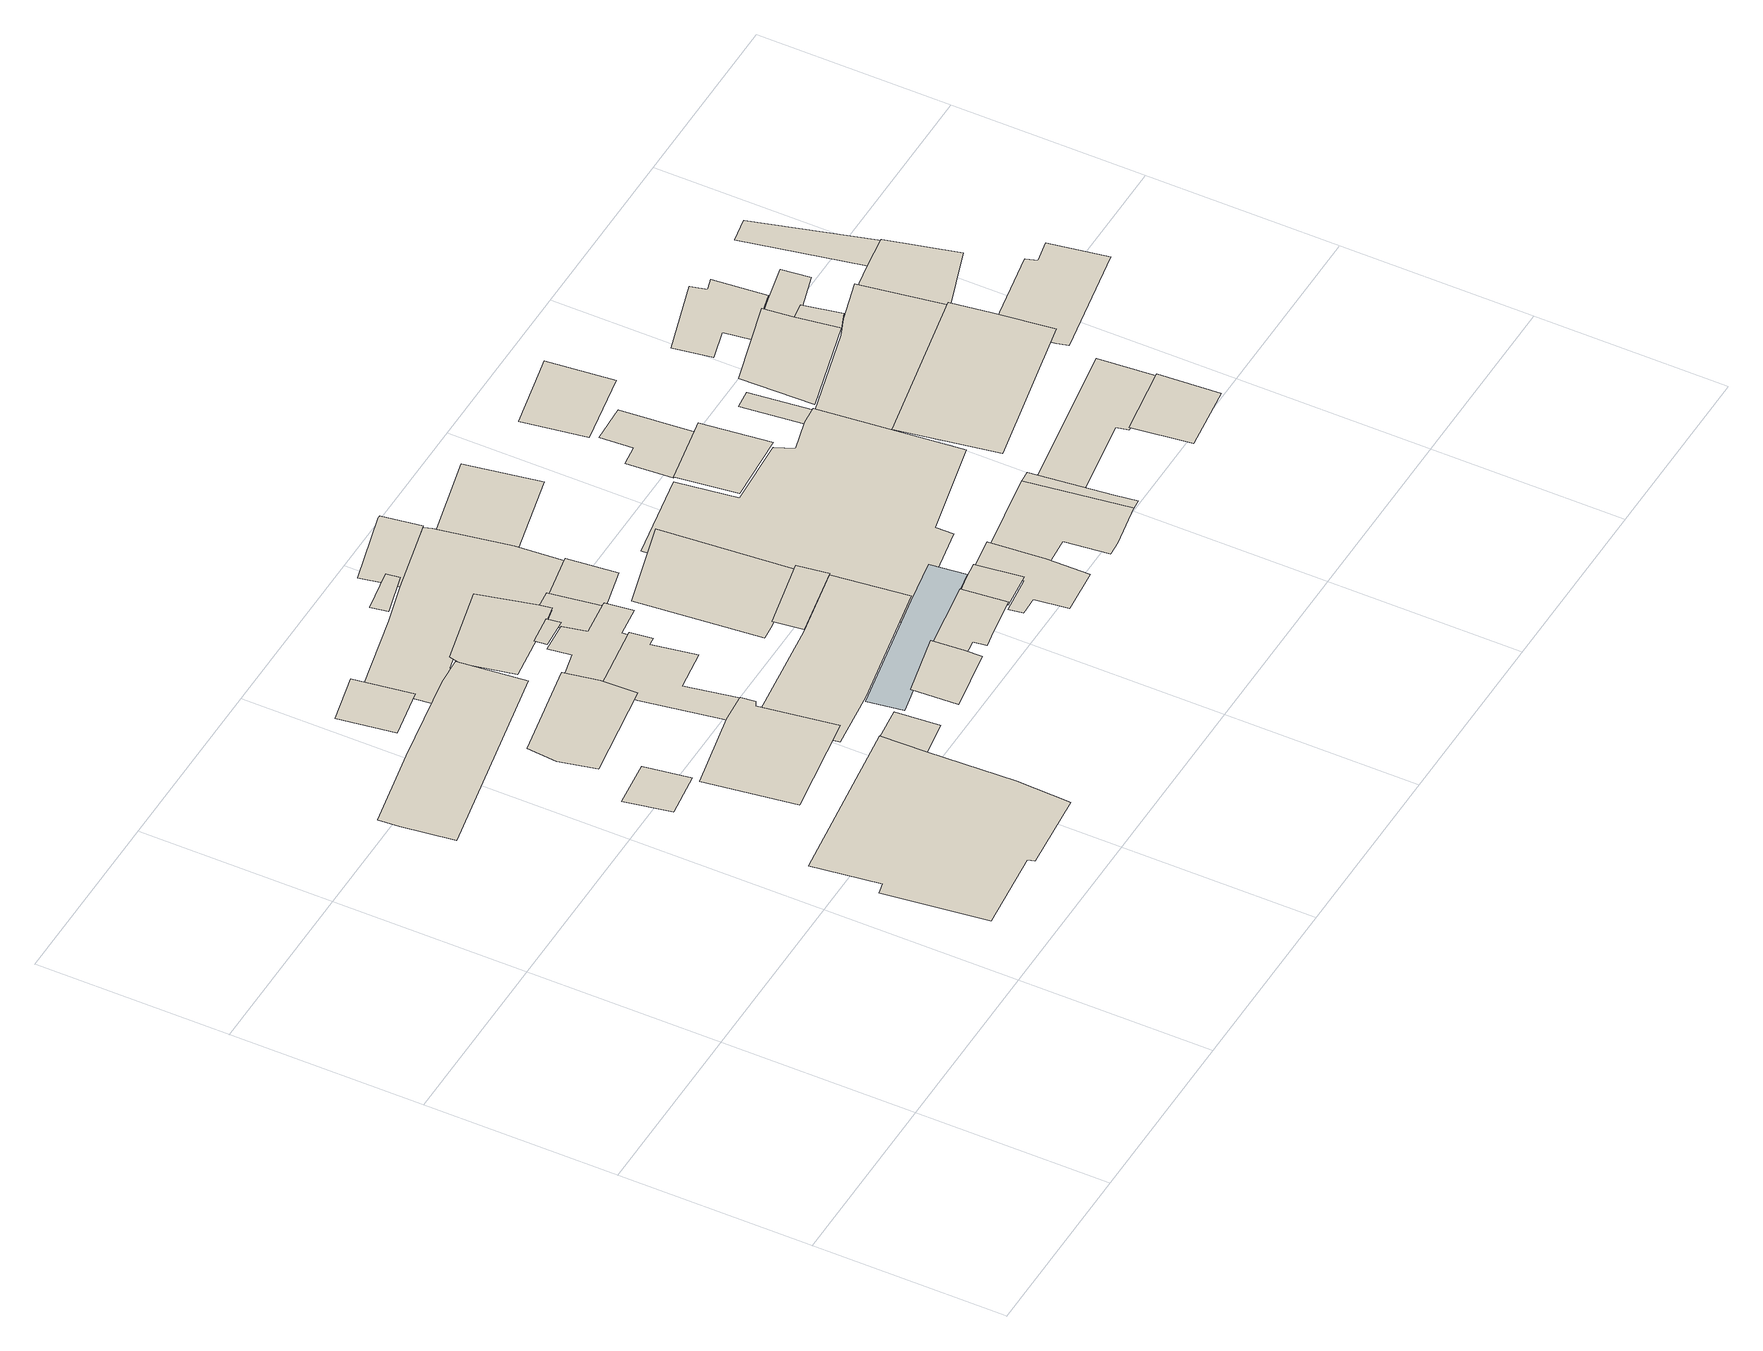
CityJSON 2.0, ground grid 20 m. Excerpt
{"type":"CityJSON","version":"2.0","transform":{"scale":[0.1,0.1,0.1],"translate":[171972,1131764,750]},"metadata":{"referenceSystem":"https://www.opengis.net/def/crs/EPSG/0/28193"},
"CityObjects":{
"building1":{"type":"Building","attributes":{"material":{"value":"dressed stone","sources":[{"name":"Amiran Atlas, sheet 11, map 4.2","type":"Secondary cartographic source"}],"paradata":{"author":"Beatrice Vaienti","date":"29-05-2023","version":0}},"time":{"estimatedStart":{"year":1841},"estimatedEnd":{"year":1938}},"roof":{"type":{"value":"hip","paradata":{"type":"user","author":"Beatrice Vaienti","date":"29-05-2023","comments":"In the Atlas the value is reported is 'gabled (tiles)', however it is not clear whether it refers to a hip or a gable roof. Therefore we assigned a random value between the two.","version":0}}},"numberOfFloors":{"value":"3","sources":[{"name":"Amiran Atlas, sheet 12, map 4.3","type":"Secondary cartographic source"}],"paradata":{"type":"user","author":"Beatrice Vaienti","date":"29-05-2023","comments":"In the atlas the value is \"1-3\", we have chosen a random value between 1 and 3 assigning a higher probability to 1 and 2 floors, respectively p=[0.35,0.35,0.3] for 1, 2, 3 floors","version":0}},"updatedGeometry":true,"terrainDifference":{"value":"0.6633652010008227"}},"geometry":[{"type":"MultiSurface","lod":"0","boundaries":[[[0,1,2,3]]]}]},
"building2":{"type":"Building","attributes":{"material":{"value":"dressed stone","sources":[{"name":"Amiran Atlas, sheet 11, map 4.2","type":"Secondary cartographic source"}],"paradata":{"author":"Beatrice Vaienti","date":"29-05-2023","version":0}},"time":{"estimatedStart":{"year":1841},"estimatedEnd":{"year":1938}},"roof":{"type":{"value":"domed","paradata":{"type":"user","author":"Beatrice Vaienti","date":"29-05-2023","version":0}}},"numberOfFloors":{"value":"2","sources":[{"name":"Amiran Atlas, sheet 12, map 4.3","type":"Secondary cartographic source"}],"paradata":{"type":"user","author":"Beatrice Vaienti","date":"29-05-2023","comments":"In the atlas the value is \"1-3\", we have chosen a random value between 1 and 3 assigning a higher probability to 1 and 2 floors, respectively p=[0.35,0.35,0.3] for 1, 2, 3 floors","version":0}},"updatedGeometry":true,"terrainDifference":{"value":"2.1902035290715287"}},"geometry":[{"type":"MultiSurface","lod":"0","boundaries":[[[4,5,6,7,8,9,10,11,12,13,14]]]}]},
"building3":{"type":"Building","attributes":{"material":{"value":"dressed stone","sources":[{"name":"Amiran Atlas, sheet 11, map 4.2","type":"Secondary cartographic source"}],"paradata":{"author":"Beatrice Vaienti","date":"29-05-2023","version":0}},"time":{"estimatedStart":{"year":1841},"estimatedEnd":{"year":1938}},"roof":{"type":{"value":"flat","paradata":{"type":"user","author":"Beatrice Vaienti","date":"29-05-2023","version":0}}},"numberOfFloors":{"value":"2","sources":[{"name":"Amiran Atlas, sheet 12, map 4.3","type":"Secondary cartographic source"}],"paradata":{"type":"user","author":"Beatrice Vaienti","date":"29-05-2023","comments":"In the atlas the value is \"1-3\", we have chosen a random value between 1 and 3 assigning a higher probability to 1 and 2 floors, respectively p=[0.35,0.35,0.3] for 1, 2, 3 floors","version":0}},"updatedGeometry":true,"terrainDifference":{"value":"2.3109223390918925"}},"geometry":[{"type":"MultiSurface","lod":"0","boundaries":[[[15,16,17,18,19,20,21]]]}]},
"building4":{"type":"Building","attributes":{"material":{"value":"dressed stone","sources":[{"name":"Amiran Atlas, sheet 11, map 4.2","type":"Secondary cartographic source"}],"paradata":{"author":"Beatrice Vaienti","date":"29-05-2023","version":0}},"time":{"estimatedStart":{"year":1841},"estimatedEnd":{"year":1938}},"roof":{"type":{"value":"flat","paradata":{"type":"user","author":"Beatrice Vaienti","date":"29-05-2023","version":0}}},"numberOfFloors":{"value":"3","sources":[{"name":"Amiran Atlas, sheet 12, map 4.3","type":"Secondary cartographic source"}],"paradata":{"type":"user","author":"Beatrice Vaienti","date":"29-05-2023","comments":"In the atlas the value is \"1-3\", we have chosen a random value between 1 and 3 assigning a higher probability to 1 and 2 floors, respectively p=[0.35,0.35,0.3] for 1, 2, 3 floors","version":0}},"updatedGeometry":true,"terrainDifference":{"value":"0.843692603952135"}},"geometry":[{"type":"MultiSurface","lod":"0","boundaries":[[[22,23,24,25]]]}]},
"building5":{"type":"Building","attributes":{"material":{"value":"dressed stone","sources":[{"name":"Amiran Atlas, sheet 11, map 4.2","type":"Secondary cartographic source"}],"paradata":{"author":"Beatrice Vaienti","date":"29-05-2023","version":0}},"time":{"estimatedStart":{"year":1841},"estimatedEnd":{"year":1938}},"roof":{"type":{"value":"flat","paradata":{"type":"user","author":"Beatrice Vaienti","date":"29-05-2023","version":0}}},"numberOfFloors":{"value":"1","sources":[{"name":"Amiran Atlas, sheet 12, map 4.3","type":"Secondary cartographic source"}],"paradata":{"type":"user","author":"Beatrice Vaienti","date":"29-05-2023","comments":"In the atlas the value is \"1-3\", we have chosen a random value between 1 and 3 assigning a higher probability to 1 and 2 floors, respectively p=[0.35,0.35,0.3] for 1, 2, 3 floors","version":0}},"updatedGeometry":true,"terrainDifference":{"value":"1.254311521833879"}},"geometry":[{"type":"MultiSurface","lod":"0","boundaries":[[[26,27,28,29,30,31]]]}]},
"building6":{"type":"Building","attributes":{"material":{"value":"dressed stone","sources":[{"name":"Amiran Atlas, sheet 11, map 4.2","type":"Secondary cartographic source"}],"paradata":{"author":"Beatrice Vaienti","date":"29-05-2023","version":0}},"time":{"estimatedStart":{"year":1841},"estimatedEnd":{"year":1938}},"roof":{"type":{"value":"gable","paradata":{"type":"user","author":"Beatrice Vaienti","date":"29-05-2023","comments":"In the Atlas the value is reported is 'gabled (tiles)', however it is not clear whether it refers to a hip or a gable roof. Therefore we assigned a random value between the two.","version":0}}},"numberOfFloors":{"value":"3","sources":[{"name":"Amiran Atlas, sheet 12, map 4.3","type":"Secondary cartographic source"}],"paradata":{"type":"user","author":"Beatrice Vaienti","date":"29-05-2023","comments":"In the atlas the value is \"1-3\", we have chosen a random value between 1 and 3 assigning a higher probability to 1 and 2 floors, respectively p=[0.35,0.35,0.3] for 1, 2, 3 floors","version":0}},"updatedGeometry":true,"terrainDifference":{"value":"1.4237812408189057"}},"geometry":[{"type":"MultiSurface","lod":"0","boundaries":[[[32,33,34,35,36,37,38]]]}]},
"building7":{"type":"Building","attributes":{"material":{"value":"dressed stone","sources":[{"name":"Amiran Atlas, sheet 11, map 4.2","type":"Secondary cartographic source"}],"paradata":{"author":"Beatrice Vaienti","date":"29-05-2023","version":0}},"time":{"estimatedStart":{"year":1841},"estimatedEnd":{"year":1938}},"roof":{"type":{"value":"flat","paradata":{"type":"user","author":"Beatrice Vaienti","date":"29-05-2023","version":0}}},"numberOfFloors":{"value":"2","sources":[{"name":"Amiran Atlas, sheet 12, map 4.3","type":"Secondary cartographic source"}],"paradata":{"type":"user","author":"Beatrice Vaienti","date":"29-05-2023","comments":"In the atlas the value is \"1-3\", we have chosen a random value between 1 and 3 assigning a higher probability to 1 and 2 floors, respectively p=[0.35,0.35,0.3] for 1, 2, 3 floors","version":0}},"updatedGeometry":true,"terrainDifference":{"value":"0.48436703330336606"}},"geometry":[{"type":"MultiSurface","lod":"0","boundaries":[[[39,40,41,42]]]}]},
"building8":{"type":"Building","attributes":{"material":{"value":"dressed stone","sources":[{"name":"Amiran Atlas, sheet 11, map 4.2","type":"Secondary cartographic source"}],"paradata":{"author":"Beatrice Vaienti","date":"29-05-2023","version":0}},"time":{"estimatedStart":{"year":1841},"estimatedEnd":{"year":1938}},"roof":{"type":{"value":"flat","paradata":{"type":"user","author":"Beatrice Vaienti","date":"29-05-2023","version":0}}},"numberOfFloors":{"value":"3","sources":[{"name":"Amiran Atlas, sheet 12, map 4.3","type":"Secondary cartographic source"}],"paradata":{"type":"user","author":"Beatrice Vaienti","date":"29-05-2023","comments":"In the atlas the value is \"1-3\", we have chosen a random value between 1 and 3 assigning a higher probability to 1 and 2 floors, respectively p=[0.35,0.35,0.3] for 1, 2, 3 floors","version":0}},"updatedGeometry":true,"terrainDifference":{"value":"0.9312783557558433"}},"geometry":[{"type":"MultiSurface","lod":"0","boundaries":[[[43,44,45,46,47,48,49,50,51]]]}]},
"building9":{"type":"Building","attributes":{"material":{"value":"dressed stone","sources":[{"name":"Amiran Atlas, sheet 11, map 4.2","type":"Secondary cartographic source"}],"paradata":{"author":"Beatrice Vaienti","date":"29-05-2023","version":0}},"time":{"estimatedStart":{"year":1841},"estimatedEnd":{"year":1938}},"roof":{"type":{"value":"domed","paradata":{"type":"user","author":"Beatrice Vaienti","date":"29-05-2023","version":0}}},"numberOfFloors":{"value":"1","sources":[{"name":"Amiran Atlas, sheet 12, map 4.3","type":"Secondary cartographic source"}],"paradata":{"type":"user","author":"Beatrice Vaienti","date":"29-05-2023","comments":"In the atlas the value is \"1-3\", we have chosen a random value between 1 and 3 assigning a higher probability to 1 and 2 floors, respectively p=[0.35,0.35,0.3] for 1, 2, 3 floors","version":0}},"updatedGeometry":true,"terrainDifference":{"value":"1.5138315767032327"}},"geometry":[{"type":"MultiSurface","lod":"0","boundaries":[[[52,53,54,55,56,57,58]]]}]},
"building10":{"type":"Building","attributes":{"material":{"value":"dressed stone","sources":[{"name":"Amiran Atlas, sheet 11, map 4.2","type":"Secondary cartographic source"}],"paradata":{"author":"Beatrice Vaienti","date":"29-05-2023","version":0}},"time":{"estimatedStart":{"year":1841},"estimatedEnd":{"year":1938}},"roof":{"type":{"value":"flat","paradata":{"type":"user","author":"Beatrice Vaienti","date":"29-05-2023","version":0}}},"numberOfFloors":{"value":"2","sources":[{"name":"Amiran Atlas, sheet 12, map 4.3","type":"Secondary cartographic source"}],"paradata":{"type":"user","author":"Beatrice Vaienti","date":"29-05-2023","comments":"In the atlas the value is \"1-3\", we have chosen a random value between 1 and 3 assigning a higher probability to 1 and 2 floors, respectively p=[0.35,0.35,0.3] for 1, 2, 3 floors","version":0}},"updatedGeometry":true,"terrainDifference":{"value":"1.4385670210454846"}},"geometry":[{"type":"MultiSurface","lod":"0","boundaries":[[[59,60,61,62,63,64,65,66,67,68,69]]]}]},
"building11":{"type":"Building","attributes":{"material":{"value":"dressed stone","sources":[{"name":"Amiran Atlas, sheet 11, map 4.2","type":"Secondary cartographic source"}],"paradata":{"author":"Beatrice Vaienti","date":"29-05-2023","version":0}},"time":{"estimatedStart":{"year":1841},"estimatedEnd":{"year":1938}},"roof":{"type":{"value":"domed","paradata":{"type":"user","author":"Beatrice Vaienti","date":"29-05-2023","version":0}}},"numberOfFloors":{"value":"1","sources":[{"name":"Amiran Atlas, sheet 12, map 4.3","type":"Secondary cartographic source"}],"paradata":{"type":"user","author":"Beatrice Vaienti","date":"29-05-2023","comments":"In the atlas the value is \"1-3\", we have chosen a random value between 1 and 3 assigning a higher probability to 1 and 2 floors, respectively p=[0.35,0.35,0.3] for 1, 2, 3 floors","version":0}},"updatedGeometry":true,"terrainDifference":{"value":"0.5270279769158224"}},"geometry":[{"type":"MultiSurface","lod":"0","boundaries":[[[70,71,72,73]]]}]},
"building12":{"type":"Building","attributes":{"material":{"value":"dressed stone","sources":[{"name":"Amiran Atlas, sheet 11, map 4.2","type":"Secondary cartographic source"}],"paradata":{"author":"Beatrice Vaienti","date":"29-05-2023","version":0}},"time":{"estimatedStart":{"year":1841},"estimatedEnd":{"year":1938}},"roof":{"type":{"value":"domed","paradata":{"type":"user","author":"Beatrice Vaienti","date":"29-05-2023","version":0}}},"numberOfFloors":{"value":"2","sources":[{"name":"Amiran Atlas, sheet 12, map 4.3","type":"Secondary cartographic source"}],"paradata":{"type":"user","author":"Beatrice Vaienti","date":"29-05-2023","comments":"In the atlas the value is \"1-3\", we have chosen a random value between 1 and 3 assigning a higher probability to 1 and 2 floors, respectively p=[0.35,0.35,0.3] for 1, 2, 3 floors","version":0}},"updatedGeometry":true,"terrainDifference":{"value":"3.5124060850163223"}},"geometry":[{"type":"MultiSurface","lod":"0","boundaries":[[[74,75,76,77,78,79,80,81,82,83,84,85,86,87]]]}]},
"building13":{"type":"Building","attributes":{"material":{"value":"dressed stone","sources":[{"name":"Amiran Atlas, sheet 11, map 4.2","type":"Secondary cartographic source"}],"paradata":{"author":"Beatrice Vaienti","date":"29-05-2023","version":0}},"time":{"estimatedStart":{"year":1841},"estimatedEnd":{"year":1938}},"roof":{"type":{"value":"domed","paradata":{"type":"user","author":"Beatrice Vaienti","date":"29-05-2023","version":0}}},"numberOfFloors":{"value":"2","sources":[{"name":"Amiran Atlas, sheet 12, map 4.3","type":"Secondary cartographic source"}],"paradata":{"type":"user","author":"Beatrice Vaienti","date":"29-05-2023","comments":"In the atlas the value is \"1-3\", we have chosen a random value between 1 and 3 assigning a higher probability to 1 and 2 floors, respectively p=[0.35,0.35,0.3] for 1, 2, 3 floors","version":0}},"updatedGeometry":true,"terrainDifference":{"value":"0.705210772833787"}},"geometry":[{"type":"MultiSurface","lod":"0","boundaries":[[[88,89,90,91]]]}]},
"building14":{"type":"Building","attributes":{"material":{"value":"dressed stone","sources":[{"name":"Amiran Atlas, sheet 11, map 4.2","type":"Secondary cartographic source"}],"paradata":{"author":"Beatrice Vaienti","date":"29-05-2023","version":0}},"time":{"estimatedStart":{"year":1841},"estimatedEnd":{"year":1938}},"roof":{"type":{"value":"flat","paradata":{"type":"user","author":"Beatrice Vaienti","date":"29-05-2023","version":0}}},"numberOfFloors":{"value":"3","sources":[{"name":"Amiran Atlas, sheet 12, map 4.3","type":"Secondary cartographic source"}],"paradata":{"type":"user","author":"Beatrice Vaienti","date":"29-05-2023","comments":"In the atlas the value is \"1-3\", we have chosen a random value between 1 and 3 assigning a higher probability to 1 and 2 floors, respectively p=[0.35,0.35,0.3] for 1, 2, 3 floors","version":0}},"updatedGeometry":true,"terrainDifference":{"value":"0.7169835763059091"}},"geometry":[{"type":"MultiSurface","lod":"0","boundaries":[[[92,93,94,95,96,97,98]]]}]},
"building15":{"type":"Building","attributes":{"material":{"value":"dressed stone","sources":[{"name":"Amiran Atlas, sheet 11, map 4.2","type":"Secondary cartographic source"}],"paradata":{"author":"Beatrice Vaienti","date":"29-05-2023","version":0}},"time":{"estimatedStart":{"year":1841},"estimatedEnd":{"year":1938}},"roof":{"type":{"value":"flat","paradata":{"type":"user","author":"Beatrice Vaienti","date":"29-05-2023","version":0}}},"numberOfFloors":{"value":"1","sources":[{"name":"Amiran Atlas, sheet 12, map 4.3","type":"Secondary cartographic source"}],"paradata":{"type":"user","author":"Beatrice Vaienti","date":"29-05-2023","comments":"In the atlas the value is \"1-3\", we have chosen a random value between 1 and 3 assigning a higher probability to 1 and 2 floors, respectively p=[0.35,0.35,0.3] for 1, 2, 3 floors","version":0}},"updatedGeometry":true,"terrainDifference":{"value":"0.7777387695747894"}},"geometry":[{"type":"MultiSurface","lod":"0","boundaries":[[[99,100,101,102,103]]]}]},
"building16":{"type":"Building","attributes":{"material":{"value":"dressed stone","sources":[{"name":"Amiran Atlas, sheet 11, map 4.2","type":"Secondary cartographic source"}],"paradata":{"author":"Beatrice Vaienti","date":"29-05-2023","version":0}},"time":{"estimatedStart":{"year":1841},"estimatedEnd":{"year":1938}},"roof":{"type":{"value":"domed","paradata":{"type":"user","author":"Beatrice Vaienti","date":"29-05-2023","version":0}}},"numberOfFloors":{"value":"2","sources":[{"name":"Amiran Atlas, sheet 12, map 4.3","type":"Secondary cartographic source"}],"paradata":{"type":"user","author":"Beatrice Vaienti","date":"29-05-2023","comments":"In the atlas the value is \"1-3\", we have chosen a random value between 1 and 3 assigning a higher probability to 1 and 2 floors, respectively p=[0.35,0.35,0.3] for 1, 2, 3 floors","version":0}},"updatedGeometry":true,"terrainDifference":{"value":"2.3310233242176475"}},"geometry":[{"type":"MultiSurface","lod":"0","boundaries":[[[104,105,106,107,108,109,110]]]}]},
"building17":{"type":"Building","attributes":{"material":{"value":"dressed stone","sources":[{"name":"Amiran Atlas, sheet 11, map 4.2","type":"Secondary cartographic source"}],"paradata":{"author":"Beatrice Vaienti","date":"29-05-2023","version":0}},"time":{"estimatedStart":{"year":1841},"estimatedEnd":{"year":1938}},"roof":{"type":{"value":"flat","paradata":{"type":"user","author":"Beatrice Vaienti","date":"29-05-2023","version":0}}},"numberOfFloors":{"value":"3","sources":[{"name":"Amiran Atlas, sheet 12, map 4.3","type":"Secondary cartographic source"}],"paradata":{"type":"user","author":"Beatrice Vaienti","date":"29-05-2023","comments":"In the atlas the value is \"1-3\", we have chosen a random value between 1 and 3 assigning a higher probability to 1 and 2 floors, respectively p=[0.35,0.35,0.3] for 1, 2, 3 floors","version":0}},"updatedGeometry":true,"terrainDifference":{"value":"1.0173892070637085"}},"geometry":[{"type":"MultiSurface","lod":"0","boundaries":[[[111,112,113,114,115]]]}]},
"object1":{"type":"GenericCityObject","attributes":{"material":{"value":"dressed stone","sources":[{"name":"Amiran Atlas, sheet 11, map 4.2","type":"Secondary cartographic source"}],"paradata":{"author":"Beatrice Vaienti","date":"29-05-2023","version":0}},"time":{"estimatedStart":{"year":1841},"estimatedEnd":{"year":1938}},"roof":{"type":{"value":"flat","paradata":{"type":"user","author":"Beatrice Vaienti","date":"29-05-2023","version":0}}},"numberOfFloors":{"value":"3","sources":[{"name":"Amiran Atlas, sheet 12, map 4.3","type":"Secondary cartographic source"}],"paradata":{"type":"user","author":"Beatrice Vaienti","date":"29-05-2023","comments":"In the atlas the value is \"1-3\", we have chosen a random value between 1 and 3 assigning a higher probability to 1 and 2 floors, respectively p=[0.35,0.35,0.3] for 1, 2, 3 floors","version":0}},"updatedGeometry":true,"terrainDifference":{"value":"2.0380896327969387"}},"geometry":[{"type":"MultiSurface","lod":"0","boundaries":[[[116,117,118,119,120,121,122,123]]]}]},
"building18":{"type":"Building","attributes":{"material":{"value":"dressed stone","sources":[{"name":"Amiran Atlas, sheet 11, map 4.2","type":"Secondary cartographic source"}],"paradata":{"author":"Beatrice Vaienti","date":"29-05-2023","version":0}},"time":{"estimatedStart":{"year":1841},"estimatedEnd":{"year":1938}},"roof":{"type":{"value":"gable","paradata":{"type":"user","author":"Beatrice Vaienti","date":"29-05-2023","comments":"In the Atlas the value is reported is 'gabled (tiles)', however it is not clear whether it refers to a hip or a gable roof. Therefore we assigned a random value between the two.","version":0}}},"numberOfFloors":{"value":"1","sources":[{"name":"Amiran Atlas, sheet 12, map 4.3","type":"Secondary cartographic source"}],"paradata":{"type":"user","author":"Beatrice Vaienti","date":"29-05-2023","comments":"In the atlas the value is \"1-3\", we have chosen a random value between 1 and 3 assigning a higher probability to 1 and 2 floors, respectively p=[0.35,0.35,0.3] for 1, 2, 3 floors","version":0}},"updatedGeometry":true,"terrainDifference":{"value":"1.3120608899297659"}},"geometry":[{"type":"MultiSurface","lod":"0","boundaries":[[[124,85,125,126,127,128]]]}]},
"building19":{"type":"Building","attributes":{"material":{"value":"dressed stone","sources":[{"name":"Amiran Atlas, sheet 11, map 4.2","type":"Secondary cartographic source"}],"paradata":{"author":"Beatrice Vaienti","date":"29-05-2023","version":0}},"time":{"estimatedStart":{"year":1841},"estimatedEnd":{"year":1938}},"roof":{"type":{"value":"domed","paradata":{"type":"user","author":"Beatrice Vaienti","date":"29-05-2023","version":0}}},"numberOfFloors":{"value":"3","sources":[{"name":"Amiran Atlas, sheet 12, map 4.3","type":"Secondary cartographic source"}],"paradata":{"type":"user","author":"Beatrice Vaienti","date":"29-05-2023","comments":"In the atlas the value is \"1-3\", we have chosen a random value between 1 and 3 assigning a higher probability to 1 and 2 floors, respectively p=[0.35,0.35,0.3] for 1, 2, 3 floors","version":0}},"updatedGeometry":true,"terrainDifference":{"value":"0.8784878684509313"}},"geometry":[{"type":"MultiSurface","lod":"0","boundaries":[[[129,130,131,132]]]}]},
"building20":{"type":"Building","attributes":{"material":{"value":"dressed stone","sources":[{"name":"Amiran Atlas, sheet 11, map 4.2","type":"Secondary cartographic source"}],"paradata":{"author":"Beatrice Vaienti","date":"29-05-2023","version":0}},"time":{"estimatedStart":{"year":1841},"estimatedEnd":{"year":1938}},"roof":{"type":{"value":"flat","paradata":{"type":"user","author":"Beatrice Vaienti","date":"29-05-2023","version":0}}},"numberOfFloors":{"value":"3","sources":[{"name":"Amiran Atlas, sheet 12, map 4.3","type":"Secondary cartographic source"}],"paradata":{"type":"user","author":"Beatrice Vaienti","date":"29-05-2023","comments":"In the atlas the value is \"1-3\", we have chosen a random value between 1 and 3 assigning a higher probability to 1 and 2 floors, respectively p=[0.35,0.35,0.3] for 1, 2, 3 floors","version":0}},"updatedGeometry":true,"terrainDifference":{"value":"0.9511491692316486"}},"geometry":[{"type":"MultiSurface","lod":"0","boundaries":[[[133,134,135,136,137,138,139]]]}]},
"building21":{"type":"Building","attributes":{"material":{"value":"dressed stone","sources":[{"name":"Amiran Atlas, sheet 11, map 4.2","type":"Secondary cartographic source"}],"paradata":{"author":"Beatrice Vaienti","date":"29-05-2023","version":0}},"time":{"estimatedStart":{"year":1841},"estimatedEnd":{"year":1938}},"roof":{"type":{"value":"flat","paradata":{"type":"user","author":"Beatrice Vaienti","date":"29-05-2023","version":0}}},"numberOfFloors":{"value":"1","sources":[{"name":"Amiran Atlas, sheet 12, map 4.3","type":"Secondary cartographic source"}],"paradata":{"type":"user","author":"Beatrice Vaienti","date":"29-05-2023","comments":"In the atlas the value is \"1-3\", we have chosen a random value between 1 and 3 assigning a higher probability to 1 and 2 floors, respectively p=[0.35,0.35,0.3] for 1, 2, 3 floors","version":0}},"updatedGeometry":true,"terrainDifference":{"value":"1.5802065568525576"}},"geometry":[{"type":"MultiSurface","lod":"0","boundaries":[[[140,141,142,143,144]]]}]},
"building22":{"type":"Building","attributes":{"material":{"value":"dressed stone","sources":[{"name":"Amiran Atlas, sheet 11, map 4.2","type":"Secondary cartographic source"}],"paradata":{"author":"Beatrice Vaienti","date":"29-05-2023","version":0}},"time":{"estimatedStart":{"year":1841},"estimatedEnd":{"year":1938}},"roof":{"type":{"value":"flat","paradata":{"type":"user","author":"Beatrice Vaienti","date":"29-05-2023","version":0}}},"numberOfFloors":{"value":"3","sources":[{"name":"Amiran Atlas, sheet 12, map 4.3","type":"Secondary cartographic source"}],"paradata":{"type":"user","author":"Beatrice Vaienti","date":"29-05-2023","comments":"In the atlas the value is \"1-3\", we have chosen a random value between 1 and 3 assigning a higher probability to 1 and 2 floors, respectively p=[0.35,0.35,0.3] for 1, 2, 3 floors","version":0}},"updatedGeometry":true,"terrainDifference":{"value":"0.5314531205863459"}},"geometry":[{"type":"MultiSurface","lod":"0","boundaries":[[[145,146,147,148,149]]]}]},
"building23":{"type":"Building","attributes":{"material":{"value":"dressed stone","sources":[{"name":"Amiran Atlas, sheet 11, map 4.2","type":"Secondary cartographic source"}],"paradata":{"author":"Beatrice Vaienti","date":"29-05-2023","version":0}},"time":{"estimatedStart":{"year":1841},"estimatedEnd":{"year":1938}},"roof":{"type":{"value":"domed","paradata":{"type":"user","author":"Beatrice Vaienti","date":"29-05-2023","version":0}}},"numberOfFloors":{"value":"3","sources":[{"name":"Amiran Atlas, sheet 12, map 4.3","type":"Secondary cartographic source"}],"paradata":{"type":"user","author":"Beatrice Vaienti","date":"29-05-2023","comments":"In the atlas the value is \"1-3\", we have chosen a random value between 1 and 3 assigning a higher probability to 1 and 2 floors, respectively p=[0.35,0.35,0.3] for 1, 2, 3 floors","version":0}},"updatedGeometry":true,"terrainDifference":{"value":"1.6316155835107202"}},"geometry":[{"type":"MultiSurface","lod":"0","boundaries":[[[150,151,152,153]]]}]},
"building24":{"type":"Building","attributes":{"material":{"value":"dressed stone","sources":[{"name":"Amiran Atlas, sheet 11, map 4.2","type":"Secondary cartographic source"}],"paradata":{"author":"Beatrice Vaienti","date":"29-05-2023","version":0}},"time":{"estimatedStart":{"year":1841},"estimatedEnd":{"year":1938}},"roof":{"type":{"value":"flat","paradata":{"type":"user","author":"Beatrice Vaienti","date":"29-05-2023","version":0}}},"numberOfFloors":{"value":"1","sources":[{"name":"Amiran Atlas, sheet 12, map 4.3","type":"Secondary cartographic source"}],"paradata":{"type":"user","author":"Beatrice Vaienti","date":"29-05-2023","comments":"In the atlas the value is \"1-3\", we have chosen a random value between 1 and 3 assigning a higher probability to 1 and 2 floors, respectively p=[0.35,0.35,0.3] for 1, 2, 3 floors","version":0}},"updatedGeometry":true,"terrainDifference":{"value":"0.8697562910097185"}},"geometry":[{"type":"MultiSurface","lod":"0","boundaries":[[[154,155,156,157,158,159,160,161,162]]]}]},
"building25":{"type":"Building","attributes":{"material":{"value":"dressed stone","sources":[{"name":"Amiran Atlas, sheet 11, map 4.2","type":"Secondary cartographic source"}],"paradata":{"author":"Beatrice Vaienti","date":"29-05-2023","version":0}},"time":{"estimatedStart":{"year":1841},"estimatedEnd":{"year":1938}},"roof":{"type":{"value":"domed","paradata":{"type":"user","author":"Beatrice Vaienti","date":"29-05-2023","version":0}}},"numberOfFloors":{"value":"2","sources":[{"name":"Amiran Atlas, sheet 12, map 4.3","type":"Secondary cartographic source"}],"paradata":{"type":"user","author":"Beatrice Vaienti","date":"29-05-2023","comments":"In the atlas the value is \"1-3\", we have chosen a random value between 1 and 3 assigning a higher probability to 1 and 2 floors, respectively p=[0.35,0.35,0.3] for 1, 2, 3 floors","version":0}},"updatedGeometry":true,"terrainDifference":{"value":"3.8848416401224677"}},"geometry":[{"type":"MultiSurface","lod":"0","boundaries":[[[163,164,165,166,167,168,169,170,171,172,173,174,175,176,177]]]}]},
"building26":{"type":"Building","attributes":{"material":{"value":"dressed stone","sources":[{"name":"Amiran Atlas, sheet 11, map 4.2","type":"Secondary cartographic source"}],"paradata":{"author":"Beatrice Vaienti","date":"29-05-2023","version":0}},"time":{"estimatedStart":{"year":1841},"estimatedEnd":{"year":1938}},"roof":{"type":{"value":"flat","paradata":{"type":"user","author":"Beatrice Vaienti","date":"29-05-2023","version":0}}},"numberOfFloors":{"value":"3","sources":[{"name":"Amiran Atlas, sheet 12, map 4.3","type":"Secondary cartographic source"}],"paradata":{"type":"user","author":"Beatrice Vaienti","date":"29-05-2023","comments":"In the atlas the value is \"1-3\", we have chosen a random value between 1 and 3 assigning a higher probability to 1 and 2 floors, respectively p=[0.35,0.35,0.3] for 1, 2, 3 floors","version":0}},"updatedGeometry":true,"terrainDifference":{"value":"1.3079720213731052"}},"geometry":[{"type":"MultiSurface","lod":"0","boundaries":[[[178,179,180,181,182,183,184]]]}]},
"building27":{"type":"Building","attributes":{"material":{"value":"dressed stone","sources":[{"name":"Amiran Atlas, sheet 11, map 4.2","type":"Secondary cartographic source"}],"paradata":{"author":"Beatrice Vaienti","date":"29-05-2023","version":0}},"time":{"estimatedStart":{"year":1841},"estimatedEnd":{"year":1938}},"roof":{"type":{"value":"domed","paradata":{"type":"user","author":"Beatrice Vaienti","date":"29-05-2023","version":0}}},"numberOfFloors":{"value":"2","sources":[{"name":"Amiran Atlas, sheet 12, map 4.3","type":"Secondary cartographic source"}],"paradata":{"type":"user","author":"Beatrice Vaienti","date":"29-05-2023","comments":"In the atlas the value is \"1-3\", we have chosen a random value between 1 and 3 assigning a higher probability to 1 and 2 floors, respectively p=[0.35,0.35,0.3] for 1, 2, 3 floors","version":0}},"updatedGeometry":true,"terrainDifference":{"value":"1.3640138086571825"}},"geometry":[{"type":"MultiSurface","lod":"0","boundaries":[[[185,186,187,188,189]]]}]},
"building28":{"type":"Building","attributes":{"material":{"value":"dressed stone","sources":[{"name":"Amiran Atlas, sheet 11, map 4.2","type":"Secondary cartographic source"}],"paradata":{"author":"Beatrice Vaienti","date":"29-05-2023","version":0}},"time":{"estimatedStart":{"year":1841},"estimatedEnd":{"year":1938}},"roof":{"type":{"value":"flat","paradata":{"type":"user","author":"Beatrice Vaienti","date":"29-05-2023","version":0}}},"numberOfFloors":{"value":"2","sources":[{"name":"Amiran Atlas, sheet 12, map 4.3","type":"Secondary cartographic source"}],"paradata":{"type":"user","author":"Beatrice Vaienti","date":"29-05-2023","comments":"In the atlas the value is \"1-3\", we have chosen a random value between 1 and 3 assigning a higher probability to 1 and 2 floors, respectively p=[0.35,0.35,0.3] for 1, 2, 3 floors","version":0}},"updatedGeometry":true,"terrainDifference":{"value":"1.268278664738289"}},"geometry":[{"type":"MultiSurface","lod":"0","boundaries":[[[190,191,192,193,194,195]]]}]},
"building29":{"type":"Building","attributes":{"material":{"value":"dressed stone","sources":[{"name":"Amiran Atlas, sheet 11, map 4.2","type":"Secondary cartographic source"}],"paradata":{"author":"Beatrice Vaienti","date":"29-05-2023","version":0}},"time":{"estimatedStart":{"year":1841},"estimatedEnd":{"year":1938}},"roof":{"type":{"value":"flat","paradata":{"type":"user","author":"Beatrice Vaienti","date":"29-05-2023","version":0}}},"numberOfFloors":{"value":"2","sources":[{"name":"Amiran Atlas, sheet 12, map 4.3","type":"Secondary cartographic source"}],"paradata":{"type":"user","author":"Beatrice Vaienti","date":"29-05-2023","comments":"In the atlas the value is \"1-3\", we have chosen a random value between 1 and 3 assigning a higher probability to 1 and 2 floors, respectively p=[0.35,0.35,0.3] for 1, 2, 3 floors","version":0}},"updatedGeometry":true,"terrainDifference":{"value":"0.2205769493264379"}},"geometry":[{"type":"MultiSurface","lod":"0","boundaries":[[[196,197,198,199,200]]]}]},
"building30":{"type":"Building","attributes":{"material":{"value":"dressed stone","sources":[{"name":"Amiran Atlas, sheet 11, map 4.2","type":"Secondary cartographic source"}],"paradata":{"author":"Beatrice Vaienti","date":"29-05-2023","version":0}},"time":{"estimatedStart":{"year":1841},"estimatedEnd":{"year":1938}},"roof":{"type":{"value":"flat","paradata":{"type":"user","author":"Beatrice Vaienti","date":"29-05-2023","version":0}}},"numberOfFloors":{"value":"1","sources":[{"name":"Amiran Atlas, sheet 12, map 4.3","type":"Secondary cartographic source"}],"paradata":{"type":"user","author":"Beatrice Vaienti","date":"29-05-2023","comments":"In the atlas the value is \"1-3\", we have chosen a random value between 1 and 3 assigning a higher probability to 1 and 2 floors, respectively p=[0.35,0.35,0.3] for 1, 2, 3 floors","version":0}},"updatedGeometry":true,"terrainDifference":{"value":"1.2472665422904539"}},"geometry":[{"type":"MultiSurface","lod":"0","boundaries":[[[201,202,203,204,205]]]}]},
"building31":{"type":"Building","attributes":{"material":{"paradata":{"version":0}},"time":{"estimatedStart":{"year":1865},"estimatedEnd":{"year":1938}},"roof":{"type":{"value":"flat","paradata":{"type":"user","author":"Beatrice Vaienti","date":"29-05-2023","version":0}}},"numberOfFloors":{"value":"3","paradata":{"type":"predicted","date":"05-06-2023","comments":"Random Forest Classifier","version":0}},"updatedGeometry":true,"terrainDifference":{"value":"0.5219938132876996"}},"geometry":[{"type":"MultiSurface","lod":"0","boundaries":[[[206,207,208,209]]]}]},
"building32":{"type":"Building","attributes":{"material":{"value":"dressed stone","sources":[{"name":"Amiran Atlas, sheet 11, map 4.2","type":"Secondary cartographic source"}],"paradata":{"author":"Beatrice Vaienti","date":"29-05-2023","version":0}},"time":{"estimatedStart":{"year":1841},"estimatedEnd":{"year":1938}},"roof":{"type":{"value":"flat","paradata":{"type":"user","author":"Beatrice Vaienti","date":"29-05-2023","version":0}}},"numberOfFloors":{"value":"1","sources":[{"name":"Amiran Atlas, sheet 12, map 4.3","type":"Secondary cartographic source"}],"paradata":{"type":"user","author":"Beatrice Vaienti","date":"29-05-2023","comments":"In the atlas the value is \"1-3\", we have chosen a random value between 1 and 3 assigning a higher probability to 1 and 2 floors, respectively p=[0.35,0.35,0.3] for 1, 2, 3 floors","version":0}},"updatedGeometry":true,"terrainDifference":{"value":"3.0258998461671873"}},"geometry":[{"type":"MultiSurface","lod":"0","boundaries":[[[210,211,212,213,214,215,216,217]]]}]},
"building33":{"type":"Building","attributes":{"material":{"value":"dressed stone","sources":[{"name":"Amiran Atlas, sheet 11, map 4.2","type":"Secondary cartographic source"}],"paradata":{"author":"Beatrice Vaienti","date":"29-05-2023","version":0}},"time":{"estimatedStart":{"year":1841},"estimatedEnd":{"year":1938}},"roof":{"type":{"value":"gable","paradata":{"type":"user","author":"Beatrice Vaienti","date":"29-05-2023","comments":"In the Atlas the value is reported is 'gabled (tiles)', however it is not clear whether it refers to a hip or a gable roof. Therefore we assigned a random value between the two.","version":0}}},"numberOfFloors":{"value":"1","sources":[{"name":"Amiran Atlas, sheet 12, map 4.3","type":"Secondary cartographic source"}],"paradata":{"type":"user","author":"Beatrice Vaienti","date":"29-05-2023","comments":"In the atlas the value is \"1-3\", we have chosen a random value between 1 and 3 assigning a higher probability to 1 and 2 floors, respectively p=[0.35,0.35,0.3] for 1, 2, 3 floors","version":0}},"updatedGeometry":true,"terrainDifference":{"value":"1.3449397338830167"}},"geometry":[{"type":"MultiSurface","lod":"0","boundaries":[[[218,219,220,221]]]}]},
"building34":{"type":"Building","attributes":{"material":{"value":"dressed stone","sources":[{"name":"Amiran Atlas, sheet 11, map 4.2","type":"Secondary cartographic source"}],"paradata":{"author":"Beatrice Vaienti","date":"29-05-2023","version":0}},"time":{"estimatedStart":{"year":1841},"estimatedEnd":{"year":1938}},"roof":{"type":{"value":"gable","paradata":{"type":"user","author":"Beatrice Vaienti","date":"29-05-2023","comments":"In the Atlas the value is reported is 'gabled (tiles)', however it is not clear whether it refers to a hip or a gable roof. Therefore we assigned a random value between the two.","version":0}}},"numberOfFloors":{"value":"2","sources":[{"name":"Amiran Atlas, sheet 12, map 4.3","type":"Secondary cartographic source"}],"paradata":{"type":"user","author":"Beatrice Vaienti","date":"29-05-2023","comments":"In the atlas the value is \"1-3\", we have chosen a random value between 1 and 3 assigning a higher probability to 1 and 2 floors, respectively p=[0.35,0.35,0.3] for 1, 2, 3 floors","version":0}},"updatedGeometry":true,"terrainDifference":{"value":"1.8587252376289107"}},"geometry":[{"type":"MultiSurface","lod":"0","boundaries":[[[222,223,224,225,226]]]}]},
"building35":{"type":"Building","attributes":{"material":{"value":"dressed stone","sources":[{"name":"Amiran Atlas, sheet 11, map 4.2","type":"Secondary cartographic source"}],"paradata":{"author":"Beatrice Vaienti","date":"29-05-2023","version":0}},"time":{"estimatedStart":{"year":1841},"estimatedEnd":{"year":1938}},"roof":{"type":{"value":"gable","paradata":{"type":"user","author":"Beatrice Vaienti","date":"29-05-2023","comments":"In the Atlas the value is reported is 'gabled (tiles)', however it is not clear whether it refers to a hip or a gable roof. Therefore we assigned a random value between the two.","version":0}}},"numberOfFloors":{"value":"1","sources":[{"name":"Amiran Atlas, sheet 12, map 4.3","type":"Secondary cartographic source"}],"paradata":{"type":"user","author":"Beatrice Vaienti","date":"29-05-2023","comments":"In the atlas the value is \"1-3\", we have chosen a random value between 1 and 3 assigning a higher probability to 1 and 2 floors, respectively p=[0.35,0.35,0.3] for 1, 2, 3 floors","version":0}},"updatedGeometry":true,"terrainDifference":{"value":"2.967512304565869"}},"geometry":[{"type":"MultiSurface","lod":"0","boundaries":[[[227,228,229,230,231]]]}]},
"building36":{"type":"Building","attributes":{"material":{"value":"dressed stone","sources":[{"name":"Amiran Atlas, sheet 11, map 4.2","type":"Secondary cartographic source"}],"paradata":{"author":"Beatrice Vaienti","date":"29-05-2023","version":0}},"time":{"estimatedStart":{"year":1841},"estimatedEnd":{"year":1938}},"roof":{"type":{"value":"gable","paradata":{"type":"user","author":"Beatrice Vaienti","date":"29-05-2023","comments":"In the Atlas the value is reported is 'gabled (tiles)', however it is not clear whether it refers to a hip or a gable roof. Therefore we assigned a random value between the two.","version":0}}},"numberOfFloors":{"value":"1","sources":[{"name":"Amiran Atlas, sheet 12, map 4.3","type":"Secondary cartographic source"}],"paradata":{"type":"user","author":"Beatrice Vaienti","date":"29-05-2023","comments":"In the atlas the value is \"1-3\", we have chosen a random value between 1 and 3 assigning a higher probability to 1 and 2 floors, respectively p=[0.35,0.35,0.3] for 1, 2, 3 floors","version":0}},"updatedGeometry":true,"terrainDifference":{"value":"2.9436404126972193"}},"geometry":[{"type":"MultiSurface","lod":"0","boundaries":[[[232,233,234,235,236,237]]]}]},
"building37":{"type":"Building","attributes":{"material":{"value":"dressed stone","sources":[{"name":"Amiran Atlas, sheet 11, map 4.2","type":"Secondary cartographic source"}],"paradata":{"author":"Beatrice Vaienti","date":"29-05-2023","version":0}},"time":{"estimatedStart":{"year":1841},"estimatedEnd":{"year":1938}},"roof":{"type":{"value":"flat","paradata":{"type":"user","author":"Beatrice Vaienti","date":"29-05-2023","version":0}}},"numberOfFloors":{"value":"3","sources":[{"name":"Amiran Atlas, sheet 12, map 4.3","type":"Secondary cartographic source"}],"paradata":{"type":"user","author":"Beatrice Vaienti","date":"29-05-2023","comments":"In the atlas the value is \"1-3\", we have chosen a random value between 1 and 3 assigning a higher probability to 1 and 2 floors, respectively p=[0.35,0.35,0.3] for 1, 2, 3 floors","version":0}},"updatedGeometry":true,"terrainDifference":{"value":"1.5796025355902967"}},"geometry":[{"type":"MultiSurface","lod":"0","boundaries":[[[238,239,240,241,242,243,244,245,246]]]}]},
"building38":{"type":"Building","attributes":{"material":{"value":"dressed stone","sources":[{"name":"Amiran Atlas, sheet 11, map 4.2","type":"Secondary cartographic source"}],"paradata":{"author":"Beatrice Vaienti","date":"29-05-2023","version":0}},"time":{"estimatedStart":{"year":1841},"estimatedEnd":{"year":1938}},"roof":{"type":{"value":"gable","paradata":{"type":"user","author":"Beatrice Vaienti","date":"29-05-2023","comments":"In the Atlas the value is reported is 'gabled (tiles)', however it is not clear whether it refers to a hip or a gable roof. Therefore we assigned a random value between the two.","version":0}}},"numberOfFloors":{"value":"3","sources":[{"name":"Amiran Atlas, sheet 12, map 4.3","type":"Secondary cartographic source"}],"paradata":{"type":"user","author":"Beatrice Vaienti","date":"29-05-2023","comments":"In the atlas the value is \"1-3\", we have chosen a random value between 1 and 3 assigning a higher probability to 1 and 2 floors, respectively p=[0.35,0.35,0.3] for 1, 2, 3 floors","version":0}},"updatedGeometry":true,"terrainDifference":{"value":"0.4190756895027589"}},"geometry":[{"type":"MultiSurface","lod":"0","boundaries":[[[247,248,249,250]]]}]},
"building39":{"type":"Building","attributes":{"material":{"value":"dressed stone","sources":[{"name":"Amiran Atlas, sheet 11, map 4.2","type":"Secondary cartographic source"}],"paradata":{"author":"Beatrice Vaienti","date":"29-05-2023","version":0}},"time":{"estimatedStart":{"year":1841},"estimatedEnd":{"year":1938}},"roof":{"type":{"value":"flat","paradata":{"type":"user","author":"Beatrice Vaienti","date":"29-05-2023","version":0}}},"numberOfFloors":{"value":"2","sources":[{"name":"Amiran Atlas, sheet 12, map 4.3","type":"Secondary cartographic source"}],"paradata":{"type":"user","author":"Beatrice Vaienti","date":"29-05-2023","comments":"In the atlas the value is \"1-3\", we have chosen a random value between 1 and 3 assigning a higher probability to 1 and 2 floors, respectively p=[0.35,0.35,0.3] for 1, 2, 3 floors","version":0}},"updatedGeometry":true,"terrainDifference":{"value":"1.1138902872698382"}},"geometry":[{"type":"MultiSurface","lod":"0","boundaries":[[[251,252,253,254,255,256]]]}]},
"building40":{"type":"Building","attributes":{"material":{"value":"dressed stone","sources":[{"name":"Amiran Atlas, sheet 11, map 4.2","type":"Secondary cartographic source"}],"paradata":{"author":"Beatrice Vaienti","date":"29-05-2023","version":0}},"time":{"estimatedStart":{"year":1841},"estimatedEnd":{"year":1938}},"roof":{"type":{"value":"flat","paradata":{"type":"user","author":"Beatrice Vaienti","date":"29-05-2023","version":0}}},"numberOfFloors":{"value":"1","sources":[{"name":"Amiran Atlas, sheet 12, map 4.3","type":"Secondary cartographic source"}],"paradata":{"type":"user","author":"Beatrice Vaienti","date":"29-05-2023","comments":"In the atlas the value is \"1-3\", we have chosen a random value between 1 and 3 assigning a higher probability to 1 and 2 floors, respectively p=[0.35,0.35,0.3] for 1, 2, 3 floors","version":0}},"updatedGeometry":true,"terrainDifference":{"value":"1.383381408733665"}},"geometry":[{"type":"MultiSurface","lod":"0","boundaries":[[[257,258,259,260,261]]]}]},
"building41":{"type":"Building","attributes":{"material":{"value":"dressed stone","sources":[{"name":"Amiran Atlas, sheet 11, map 4.2","type":"Secondary cartographic source"}],"paradata":{"author":"Beatrice Vaienti","date":"29-05-2023","version":0}},"time":{"estimatedStart":{"year":1841},"estimatedEnd":{"year":1938}},"roof":{"type":{"value":"flat","paradata":{"type":"user","author":"Beatrice Vaienti","date":"29-05-2023","version":0}}},"numberOfFloors":{"value":"3","sources":[{"name":"Amiran Atlas, sheet 12, map 4.3","type":"Secondary cartographic source"}],"paradata":{"type":"user","author":"Beatrice Vaienti","date":"29-05-2023","comments":"In the atlas the value is \"1-3\", we have chosen a random value between 1 and 3 assigning a higher probability to 1 and 2 floors, respectively p=[0.35,0.35,0.3] for 1, 2, 3 floors","version":0}},"updatedGeometry":true,"terrainDifference":{"value":"2.0648977116050666"}},"geometry":[{"type":"MultiSurface","lod":"0","boundaries":[[[262,263,264,265,266,267,268]]]}]},
"building42":{"type":"Building","attributes":{"material":{"value":"dressed stone","sources":[{"name":"Amiran Atlas, sheet 11, map 4.2","type":"Secondary cartographic source"}],"paradata":{"author":"Beatrice Vaienti","date":"29-05-2023","version":0}},"time":{"estimatedStart":{"year":1841},"estimatedEnd":{"year":1938}},"roof":{"type":{"value":"flat","paradata":{"type":"user","author":"Beatrice Vaienti","date":"29-05-2023","version":0}}},"numberOfFloors":{"value":"3","sources":[{"name":"Amiran Atlas, sheet 12, map 4.3","type":"Secondary cartographic source"}],"paradata":{"type":"user","author":"Beatrice Vaienti","date":"29-05-2023","comments":"In the atlas the value is \"1-3\", we have chosen a random value between 1 and 3 assigning a higher probability to 1 and 2 floors, respectively p=[0.35,0.35,0.3] for 1, 2, 3 floors","version":0}},"updatedGeometry":true,"terrainDifference":{"value":"0.6566826107501984"}},"geometry":[{"type":"MultiSurface","lod":"0","boundaries":[[[269,270,271,272]]]}]}
},
"vertices":[
[128,370,129],[138,322,129],[186,328,129],[178,376,129],
[164,9,109],[251,18,109],[253,11,109],[337,19,109],[339,76,109],[335,166,109],[334,214,109],[151,190,109],[153,174,109],[161,119,109],[149,116,109],
[225,592,126],[195,590,126],[93,573,126],[5,556,126],[7,534,126],[15,480,126],[233,522,126],
[100,650,133],[109,591,133],[163,601,133],[153,662,133],
[270,429,121],[269,467,121],[262,503,121],[158,483,121],[155,451,121],[164,413,121],
[316,348,113],[285,345,113],[200,328,113],[215,233,113],[326,250,113],[313,330,113],[318,333,113],
[370,218,107],[334,214,107],[335,166,107],[374,172,107],
[349,408,112],[341,454,112],[349,455,112],[346,478,112],[269,467,112],[270,429,112],[285,345,112],[316,348,112],[306,402,112],
[325,552,110],[344,556,110],[342,569,110],[327,628,110],[243,608,110],[240,595,110],[251,542,110],
[262,503,109],[269,467,109],[346,478,109],[345,485,109],[377,489,109],[373,518,109],[371,518,109],[333,513,109],[327,538,109],[295,535,109],[298,511,109],
[295,535,114],[327,538,114],[325,552,114],[294,548,114],
[195,590,96],[225,592,96],[240,595,96],[243,608,96],[327,628,96],[342,569,96],[362,571,96],[418,582,96],[414,632,96],[400,709,96],[397,717,96],[317,698,96],[272,686,96],[185,666,96],
[269,704,108],[272,686,108],[317,698,108],[315,712,108],
[327,538,107],[333,513,107],[371,518,107],[362,571,107],[342,569,107],[344,556,107],[325,552,107],
[415,225,95],[418,177,95],[484,188,95],[484,206,95],[481,239,95],
[441,348,92],[318,333,92],[313,330,92],[326,250,92],[390,258,92],[528,284,92],[518,363,92],
[418,582,99],[362,571,99],[371,518,99],[373,518,99],[424,530,99],
[415,225,86],[481,239,86],[562,252,86],[583,256,86],[578,293,86],[528,284,86],[390,258,86],[396,221,86],
[315,712,96],[399,718,96],[392,759,96],[389,759,96],[310,738,96],
[441,348,94],[518,363,94],[513,395,94],[437,379,94],
[484,206,87],[505,209,87],[507,195,87],[519,197,87],[567,205,87],[562,252,87],[481,239,87],
[513,395,89],[501,533,89],[406,507,89],[419,377,89],[437,379,89],
[583,256,83],[562,252,83],[567,205,83],[607,210,83],[600,258,83],
[503,734,80],[400,709,80],[414,632,80],[517,656,80],
[600,258,78],[607,210,78],[567,205,78],[569,190,78],[589,191,78],[594,156,78],[643,161,78],[642,206,78],[637,264,78],
[721,496,56],[686,487,56],[678,506,56],[604,501,56],[595,564,56],[500,547,56],[501,533,56],[513,395,56],[518,363,56],[528,284,56],[578,293,56],[653,307,56],[653,326,56],[757,349,56],[741,498,56],
[637,264,67],[642,206,67],[680,209,67],[686,163,67],[702,164,67],[750,173,67],[734,280,67],
[678,506,62],[669,578,62],[658,576,62],[595,564,62],[604,501,62],
[611,649,61],[613,615,61],[591,612,61],[595,564,61],[658,576,61],[651,651,61],
[734,280,66],[750,173,66],[761,174,66],[757,198,66],[747,281,66],
[685,745,53],[670,742,53],[603,728,53],[614,661,53],[693,675,53],
[741,498,54],[733,562,54],[713,560,54],[721,496,54],
[866,253,36],[869,241,36],[944,252,36],[939,312,36],[747,281,36],[757,198,36],[787,198,36],[782,240,36],
[878,179,39],[948,188,39],[944,252,39],[869,241,39],
[862,582,33],[858,613,33],[766,588,33],[768,511,33],[869,537,33],
[965,367,27],[957,428,27],[950,470,27],[777,436,27],[796,332,27],
[768,511,24],[777,436,24],[950,470,24],[935,558,24],[889,545,24],[869,537,24],
[786,624,27],[819,633,27],[823,603,27],[858,613,27],[882,619,27],[876,675,27],[863,671,27],[859,688,27],[779,664,27],
[881,585,31],[862,582,31],[869,537,31],[889,545,31],
[926,598,22],[922,628,22],[882,619,22],[858,613,22],[862,582,22],[881,585,22],
[1009,570,13],[973,565,13],[935,558,13],[950,470,13],[1028,496,13],
[957,428,9],[965,367,9],[968,355,9],[1090,377,9],[1079,438,9],[1055,433,9],[1051,445,9],
[947,688,12],[973,565,12],[1009,570,12],[974,693,12]
]}
